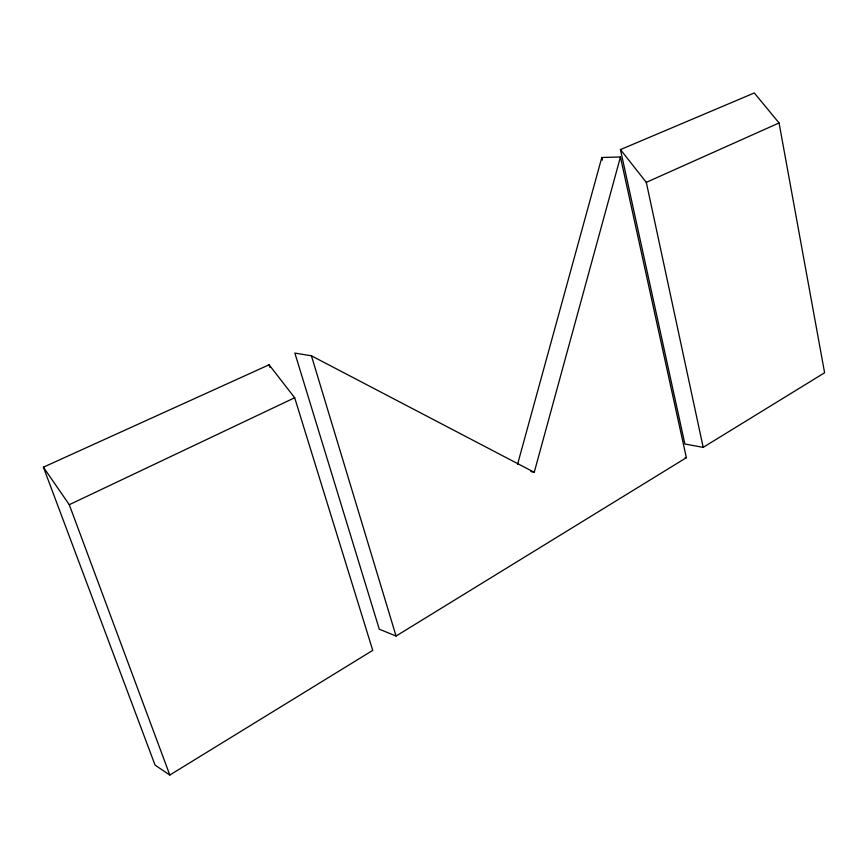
<?xml version="1.0" encoding="UTF-8"?>
<svg xmlns="http://www.w3.org/2000/svg" width="868" height="868" viewBox="0 0 868 868"><rect width="100%" height="100%" fill="white"/><g stroke="black" fill="none" stroke-linecap="round" stroke-linejoin="round"><path stroke-width="1.3" d="M517.556 464.326L601.806 157.477L620.446 156.999L686.371 457.686L396.068 636.038L379.294 629.213L294.87 353.092L311.428 355.793L534.243 472.3L620.446 156.999M169.813 775.037L372.741 650.371L294.675 397.75L269.08 364.788L43.4 467.179L155.057 765.109L169.813 775.037L69.277 504.699L43.4 467.179M703.188 447.356L824.6 372.763L779.063 122.952L754.303 92.963L620.446 149.6L684.885 444.004L703.188 447.356L646.302 182.356L620.446 149.6M69.277 504.699L294.675 397.75M646.302 182.356L779.063 122.952M685.21 457.469L686.371 457.686M530.88 471.53L534.243 472.3M269.08 364.788L269.883 367.37M311.428 355.793L396.068 636.038M601.806 157.477L602.403 160.113"/></g></svg>
